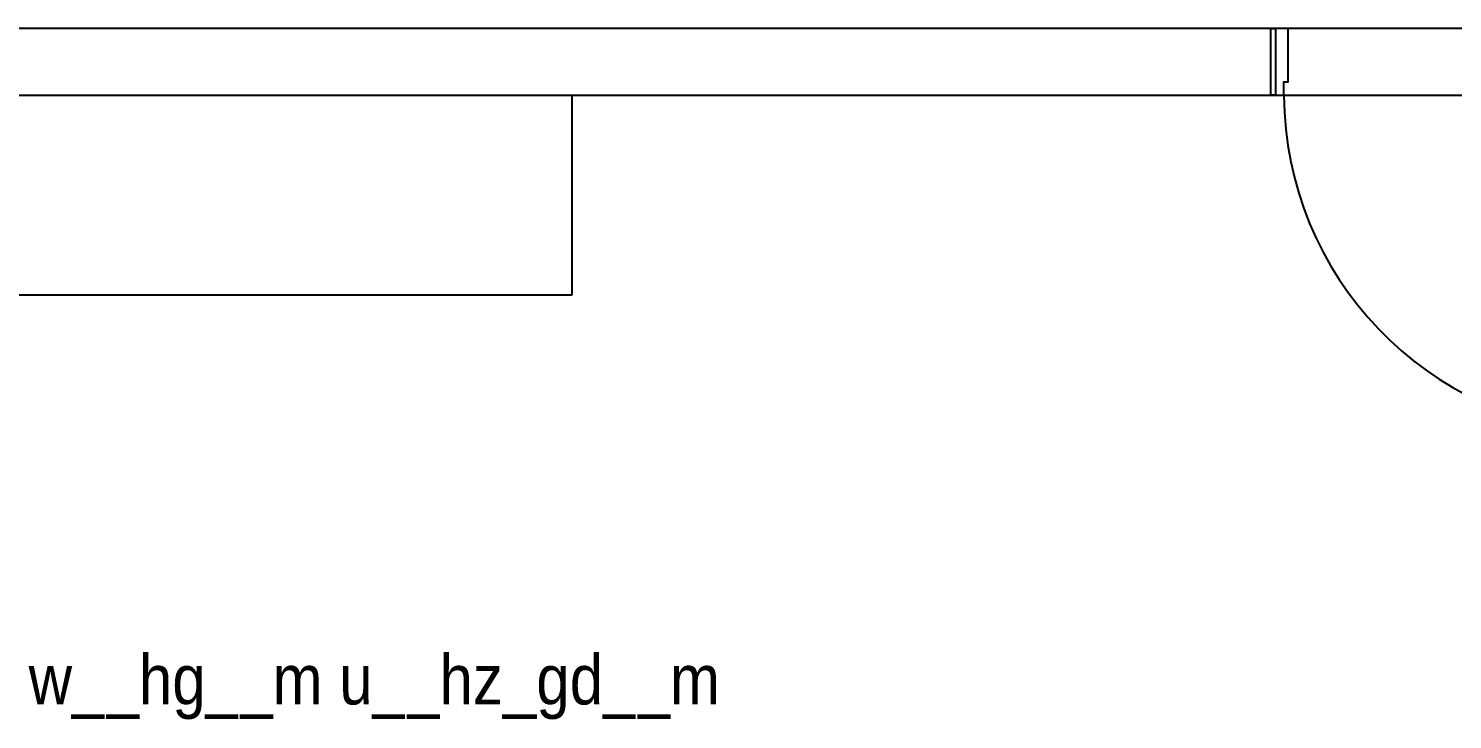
# Model space of a CAD drawing. Header units: metres. Extents: x -658 to -58, y -713 to -118.
# Drawn here: x -217.439 to -213.16, y -260.658 to -258.582 of the extents above; entities that cross this region are included whole.
import ezdxf

# ---------------------------------------------------------------- set-up
doc = ezdxf.new("R2010")
doc.units = ezdxf.units.M
doc.header["$LTSCALE"] = 100
doc.layers.add('plan', color=8, linetype='Continuous')
doc.styles.add('style12', font='xarab.shx')

# ---------------------------------------------------------------- blocks, each defined once
blk = doc.blocks.new('*U103')
for points in [[(79, 1116), (79, 100), (39, 100), (39, 1116)], [(0, -100), (14, -100), (14, 100), (0, 100)], [(1100, -100), (1086, -100), (1086, 100), (1100, 100)]]:
    blk.add_lwpolyline(points, close=True)
at = {"ltscale": 0.25}
for points in [[(1100, 100), (0, 100)], [(0, -100), (1100, -100)]]:
    blk.add_lwpolyline(points, dxfattribs=at)
at = {"flags": 128}
for points in [[(14, -100), (14, 100), (14, 100), (39, 100), (39, 60), (52, 60), (52, -100)], [(1086, -100), (1086, 100), (1086, 100), (1061, 100), (1061, 60), (1048, 60), (1048, -100), (1086, -100)]]:
    blk.add_lwpolyline(points, close=True, dxfattribs=at)
at = {"ltscale": 0.25}
blk.add_arc((38, 94.6), 1023.1, 0.4032, 87.1892, dxfattribs=at)
blk = doc.blocks.new('A$C79349d3f')
at = {"layer": 'plan'}
for p, q in [((-25.5035, 14.9095), (-32.6035, 14.9095)), ((-25.5035, 14.7095), (-25.5035, 14.9095)), ((-32.6035, 14.7095), (-25.5035, 14.7095)), ((-27.6035, 14.1095), (-27.6035, 14.7095)), ((-32.6035, 14.1095), (-27.6035, 14.1095))]:
    blk.add_line(p, q, dxfattribs=at)
at = {"layer": 'plan', "xscale": 0.001, "yscale": 0.001, "zscale": 0.001, "rotation": 180}
blk.add_blockref('*U103', (-24.4035, 14.8095), dxfattribs=at)
at = {"layer": 'plan', "style": 'style12', "width": 0.9}
blk.add_text('w__hg__m u__hz_gd__m', height=0.15, dxfattribs=at).set_placement((-29.2366, 12.8788))

msp = doc.modelspace()

# ---------------------------------------------------------------- block references
at = {"layer": 'plan'}
msp.add_blockref('A$C79349d3f', (-188.202, -273.4915), dxfattribs=at)

doc.saveas('drawing.dxf')
